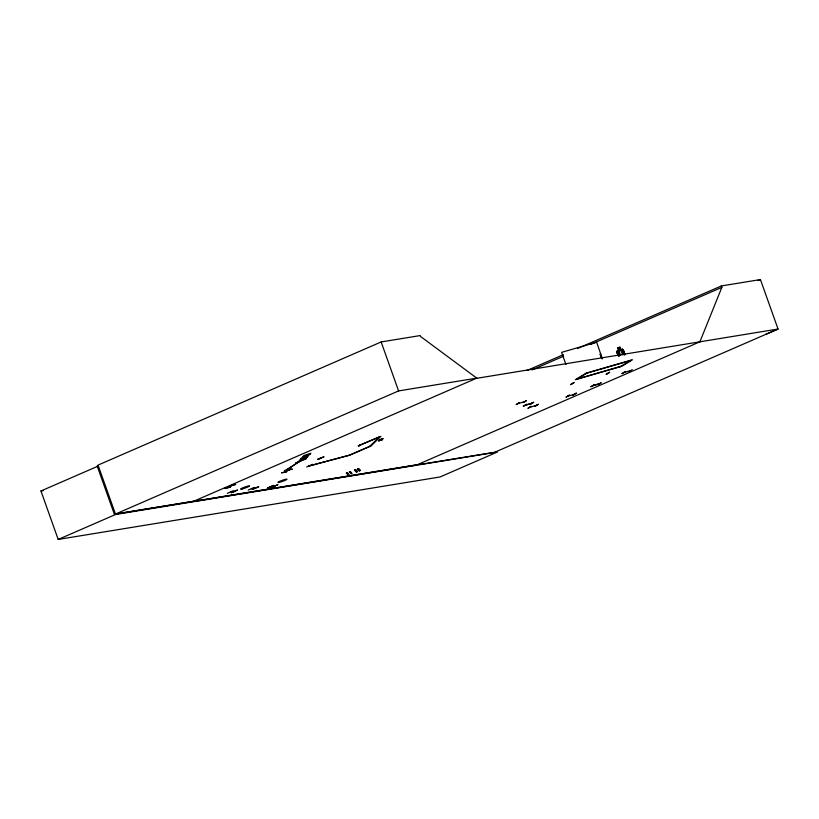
<?xml version="1.0" encoding="UTF-8"?>
<svg xmlns="http://www.w3.org/2000/svg" width="819" height="819" viewBox="0 0 819 819"><rect width="100%" height="100%" fill="white"/><g stroke="black" fill="none" stroke-linecap="round" stroke-linejoin="round"><path stroke-width="1.23" d="M516.257 404.514L519.533 402.508L516.339 404.566M523.249 406.285L526.852 404.238L523.617 406.204M528.235 408.138L531.183 406.378M531.183 406.357L527.948 408.333M569.246 395.208L565.96 397.235L569.512 395.116M573.873 382.627L570.863 384.469M590.734 386.763L594.348 384.715L591.113 386.67M622.041 373.628L625.593 371.468L622.051 373.566M699.887 341.81L721.856 287.367L721.355 285.954L577.456 348.546M346.846 472.901L346.304 473.095L348.003 474.959M347.195 472.594L348.781 474.713M349.416 471.795L351.494 473.71L349.488 471.764M350.123 471.539L351.709 473.658M355.292 469.666L356.838 471.785M359.234 470.73L357.514 468.857L360.319 470.495L358.302 468.57M354.914 469.993C360.565 475.757 350.655 465.868 356.204 472.01M358.231 468.601L359.848 470.69M356.91 471.754L357.381 471.56L355.364 469.635M358.589 468.642L360.237 470.546M306.04 458.875L298.71 461.394L305.999 458.783M299.447 460.114L306.746 457.719M307.77 456.756L300.481 459.213M301.197 458.026L308.507 455.63M302.907 456.941L310.196 454.31L302.907 456.777M303.685 455.63L310.933 453.245M302.283 460.145L302.969 459.009M302.559 460.043L303.265 458.896M304.617 457.053L304.392 457.852M307.094 454.555L306.47 455.671M306.808 455.548L307.432 454.514M230.446 487.039L224.805 488.421L230.446 486.977M618.765 350.215L617.966 351.32L619.553 355.763M378.787 440.561L382.309 439.68L380.446 440.233M273.577 485.421L267.311 488.144L273.413 485.483M290.694 467.915L284.428 470.597M319.83 458.824L321.028 457.555M321.386 457.923L320.813 458.077M358.302 445.874L380.825 436.384L371.324 445.72L348.843 455.425L308.548 466.124L350.44 454.862L370.72 446.048L369.922 446.171L379.432 436.834L358.353 445.782L359.152 445.567M358.794 446.171L360.258 444.737M357.391 469.103L359.06 470.976M574.109 382.555L570.577 384.654M304.074 457.964L304.729 456.91M234.5 491.4L230.671 492.076M252.006 488.605L251.32 488.789L255.6 488.001M274.723 486.097L270.505 486.844M309.602 465.673L308.988 465.827M284.203 472.276L289.25 469.871M619.932 347.164L622.645 354.873M618.632 350.174L617.813 347.768L619.973 347.143M530.528 404.156L533.783 402.221L530.2 404.187M623.72 354.566L622.133 350.112L620.812 349.529M622.174 349.15L623.31 349.723L624.856 354.095M530.569 407.084L530.159 407.156M576.648 379.33L587.428 372.799M538.482 404.248L534.879 406.326L538.114 404.371M620.423 366.666L631.203 360.135M597.747 384.695L601.269 382.688L598.013 384.633M566.277 364.025L565.806 364.127M601.371 357.739L600.122 354.238L600.716 354.064M523.198 402.528L526.515 400.583L522.911 402.59M617.966 355.446L617.26 353.102M617.741 352.999L618.959 356.419M609.735 372.287L606.101 374.385L609.449 372.338M576.484 393.13L572.86 395.249L576.146 393.161M632.258 369.584L628.951 371.631M230.272 492.158L234.285 491.492M227.856 487.592L232.627 485.257M298.679 461.844L299.058 461.773M287.582 469.338L299.14 461.67L286.937 469.522L288.288 469.144L287.643 469.318M319.994 458.343L320.741 458.097M287.203 470.219L292.363 469.072L287.213 470.229M281.726 472.839L286.875 471.683L281.654 472.758M524.395 401.74L517.915 403.613M525.296 405.19L531.797 403.306M607.616 373.454L606.992 373.638M765.796 334.367L778.05 329.023L760.431 279.555L721.355 285.954M494.932 452.17L778.05 329.023L476.095 378.419L476.75 378.132L420.556 336.476L420.229 335.565L381.152 341.953L98.034 465.11L115.612 514.475L497.44 452.006L440.028 476.975L58.2 539.445L40.95 490.98L98.352 466.011M192.967 501.576L476.812 378.122L398.587 390.919L115.469 514.066L417.424 464.67M58.2 539.445L115.612 514.475M237.438 490.12L231.347 492.762L237.428 490.008M248.177 490.09L254.259 487.428M252.661 489.301L258.773 486.691L252.467 489.281M527.149 370.423L563.411 354.647M531.992 369.953L563.636 356.183M590.591 344.461L721.856 287.367M758.097 280.579L760.431 279.555M700.552 341.523L416.758 464.957L194.226 501.361M295.71 463.114L301.587 460.483M295.485 463.144L301.597 460.493M323.822 456.859L317.485 459.439L323.822 456.848M312.756 464.312L306.664 466.994M277.692 484.746L271.56 487.356L277.876 484.735M381.511 439.23C387.305 436.793 374.979 441.912 380.712 439.506C375.921 440.642 386.967 437.786 381.06 439.424M380.098 440.305C374.375 442.721 386.691 437.602 380.896 440.038M530.057 407.197L536.486 405.333L535.718 405.6M592.936 385.606L599.334 383.753L592.792 385.698M300.471 459.316L307.749 456.838M619.041 351.003L621.058 350.419M586.803 373.188L630.579 360.514M577.272 378.951L621.048 366.288M617.147 353.163L617.854 352.928M572.594 383.579L573.3 383.343M567.976 396.161L574.488 394.246M624.027 372.573L630.528 370.649M525.225 405.251L531.848 403.286M40.95 490.98L43.468 490.571M227.283 493.427L233.302 490.683M193.632 501.279L114.332 514.189L97.215 466.134M419.287 464.547L494.696 452.272M355.579 469.737L357.299 471.611M346.775 472.921L348.27 474.703M351.914 473.382L350.419 471.611M348.976 474.436L347.481 472.665M622.174 349.232L623.208 349.795L624.887 354.668M357.811 468.929L359.531 470.802M624.774 354.74C623.935 350.041 622 350.614 624.191 354.914M617.915 347.829L620.628 355.456M616.891 351.638L618.406 355.866L616.82 351.617L617.198 350.573L622.276 349.211M602.374 358.732L596.631 342.219L561.609 352.354L565.673 363.759M600.235 354.166L601.893 358.835M381.152 341.953L398.587 390.919M586.148 373.167L575.368 379.699L621.703 366.298L632.483 359.766L586.148 373.167M235.647 484.438L229.75 485.954L235.647 484.438M619.707 347.747L618.417 348.116L618.693 348.914L619.993 348.536L619.707 347.747M242.096 488.994A4.832 0.543 -19.6 0 0 249.57 486.046A4.832 0.543 -19.6 0 0 243.632 487.479A4.832 0.543 -19.6 0 0 242.096 488.994M279.463 482.289A4.832 0.543 -19.6 0 0 286.937 479.34A4.832 0.543 -19.6 0 0 280.999 480.773A4.832 0.543 -19.6 0 0 279.463 482.289"/></g></svg>
